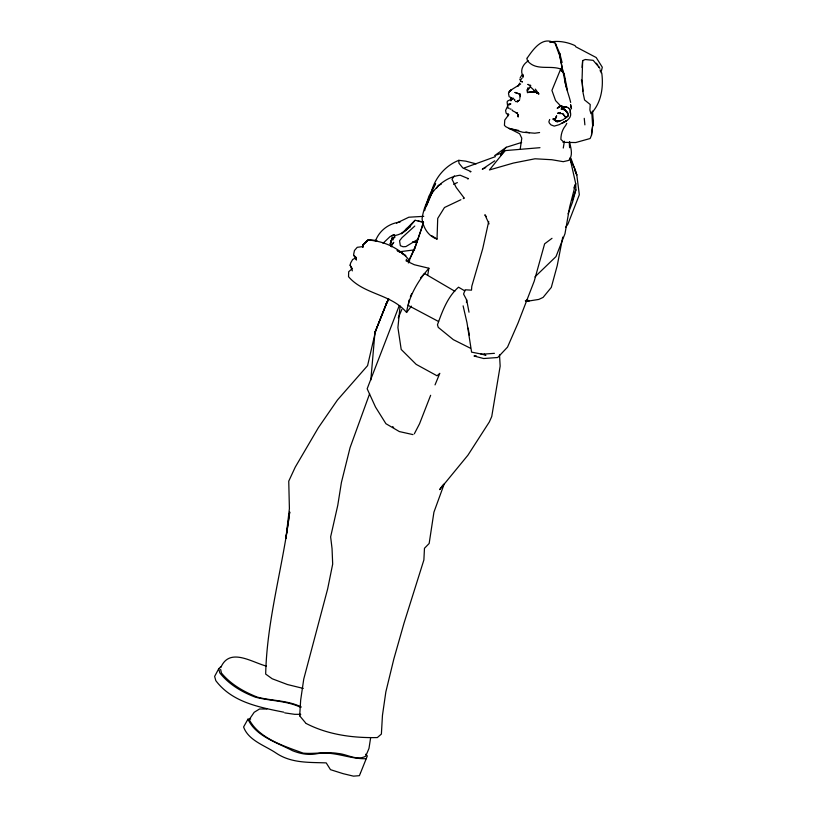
<?xml version="1.0" encoding="UTF-8"?>
<svg xmlns="http://www.w3.org/2000/svg" width="817" height="817" viewBox="0 0 817 817"><rect width="100%" height="100%" fill="white"/><g stroke="black" fill="none" stroke-linecap="round" stroke-linejoin="round"><path stroke-width="1.23" d="M599.872 68.311L593.203 60.346L585.278 59.508L582.644 60.601L582.041 80.413L583.103 92.964L584.574 99.97L590.242 104.525L589.894 109.948L590.936 113.696C601.281 103.208 603.681 87.102 601.741 72.907M563.975 109.202L567.621 112.552L568.254 114.543L565.272 109.978L561.054 108.978L562.31 108.61M566.784 123.326L565.711 125.42C562.392 129.331 560.881 134.345 560.881 139.441L563.158 141.515L563.005 142.342L575.699 142.546L590.119 138.522L591.477 135.346L592.631 125.818L592.182 111.806M467.998 178.463L467.692 178.913L468.407 178.657L460.145 175.216C438.79 177.943 424.779 198.531 422.072 218.793C423.135 227.575 428.241 236.236 437.024 239.064L437.718 218.405L444.479 207.508L460.9 199.716M488.709 221.468L482.714 248.725L471.797 286.267L471.501 290.158L465.149 289.78L463.576 294.069L466.67 299.951L466.446 302.535M305.732 723.076L299.676 715.815L300.666 700.138L303.74 679.111L327.648 588.934L332.682 564.087L332.049 548.656L330.64 536.861L337.768 505.315L341.404 482.5L350.074 447.624L369.611 393.804M569.97 112.736L570.378 110.285L568.816 108.263M582.072 67.464L582.644 60.601M523.013 74.408L522.941 77.523M370.816 380.038L374.962 332.468L388.463 298.879M507.908 115.943L508.123 113.573M362.666 247.01L362.871 244.967L367.885 240.127C383.285 240.678 400.248 248.317 409.726 260.899L408.367 262.931M400.105 305.987L397.92 327.556L401.198 349.451L416.19 364.372L437.034 375.789L439.822 373.328L435.032 384.889M517.641 113.012L516.824 112.991M570.583 112.756C571.675 118.383 566.252 121.304 561.963 123.183L566.62 120.691L559.073 124.715L554.232 126.114L551.036 124.919L549.453 123.224L548.871 121.815L549.678 119.476M591.477 135.346L593.254 120.804L592.55 111.092M593.254 120.804L592.631 125.818L592.192 112.103M520.245 148.929L521.787 138.216L519.622 133.743L505.784 126.696L504.426 125.338L504.763 120.028L508.868 114.554M409.011 300.125L408.245 305.425L438.617 321.541M519.878 98.346L520.072 94.21L515.037 92.474L520.072 94.21L520.235 95.824L520.072 94.21M352.454 268.476L348.685 271.744L348.532 276.708C363.882 294.661 391.363 293.987 406.56 312.492C408.96 295.948 418.09 280.752 428.905 268.252L414.311 264.728L405.916 260.735M370.673 737.516L368.978 748.443L365.72 756.185C357.049 761.138 347.062 754.101 338.044 753.468C326.422 751.456 314.77 754.214 303.178 753.141C284.5 746.197 259.847 738.782 249.645 720.4M563.27 148.04L564.404 141.249M568.755 108.11L566.038 106.782L564.823 106.925L564.659 107.895L564.22 107.027L561.003 105.73L558.481 107.558L560.952 105.73M427.761 274.869L428.905 268.252M562.75 237.093L557.225 265.648L551.301 287.41L543.091 297.408L538.791 299.42L525.842 301.483M518.233 114.564L518.162 117.035L517.743 114.523M422.338 225.88L423.114 222.204M527.302 92.311L527.465 91.586L527.782 92.811L527.169 90.544M509.226 108.365L508.705 108.089M352.352 270.866L350.125 265.147L350.636 263.013L352.658 259.479L356.151 257.712M600.955 72.754L602.303 67.239L596.185 57.527L575.862 46.835L575.005 45.609C567.692 42.167 558.991 40.574 551.005 41.871M570.337 159.713L575.699 183.59L575.893 189.84L572.503 202.218L568.029 213.829M527.731 87.889L527.935 90.156L530.325 86.745L530.703 85.397L529.273 85.376L529.773 85.08M423.196 223.848L415.026 247.919L409.143 260.552M390.128 244.13L392.405 237.39L390.649 242.322L391.639 246.826M424.636 210.704L428.762 196.509L435.594 183.508L431.243 192.404C434.828 178.004 444.979 165.82 458.827 160.326L465.782 161.153L476.107 163.86M390.22 243.926L391.251 240.627L395.019 236.767L391.976 239.32L393.202 239.82M398.257 317.884L401.872 309.367M300.176 714.395L299.676 715.815M414.352 249.185L423.349 223.102M386.349 303.464L388.821 299.134L386.349 303.464L386.89 302.3L375.177 331.927L375.779 330.231L367.579 365.638L337.462 400.003L318.385 427.659L295.233 467.171L288.748 481.162L289.402 508.644L285.879 538.454L289.718 511.963C283.121 566.201 266.934 619.225 265.678 674.076L272.184 678.764L287.482 684.544L303.281 688.425M532.837 92.045L535.758 91.514L532.919 92.096L534.195 91.136C530.59 93.557 522.604 91.851 535.758 91.514M572.114 200.471L575.893 189.84M444.377 483.47L433.929 512.177L429.16 543.489L424.472 548.278L423.88 559.972L404.047 623.054L393.845 658.962L385.849 691.897L382.458 715.345L381.386 734.064L377.331 737.567C353.036 738.078 327.974 734.8 306.171 723.484M399.247 305.589L367.16 388.79L375.524 407.08L385.92 423.706L399.36 431.57L413.024 434.613M526.842 58.242L527.425 60.632C535.666 71.202 549.749 65.023 560.697 69.016L551.924 90.421L555.57 100.603L562.106 107.497M360.481 772.902L359.419 775.67L353.485 776.15L343.099 773.658L330.487 769.665L326.218 762.894C309.03 762.251 291.495 763.344 276.289 753.203C265.208 745.574 248.46 740.662 243.589 726.977L247.97 719.154L250.645 719.083M360.654 772.606L367.333 755.939L365.648 754.203M375.442 241.046C379.262 230.547 388.994 223.255 400.054 222.081M375.391 331.385L386.89 302.3M570.297 111.265L570.266 110.111M517.896 86.459L519.724 83.079M430.641 395.295L419.54 423.768L414.342 433.796M410.338 296.898L411.656 293.681M573.84 187.93L575.699 183.59L569.623 207.14L564.986 233.693L555.999 256.579L534.91 276.912M220.764 667.622C229.516 646.89 251.84 662.352 266.403 666.09M409.051 260.194L415.322 246.489M249.716 718.837L254.169 712.301L259.551 708.982L266.893 709.023M520.123 77.952L521.716 75.205M220.947 666.539L218.752 668.714L214.626 676.415L215.811 680.653C232.028 702.242 259.06 707.236 283.785 712.189M469.009 312.206L466.67 299.951M511.728 99.337L510.839 100.838L512.106 99M550.086 42.545L550.668 41.596L555.192 42.872L559.768 53.483L562.116 62.562M436.584 188.145L438.361 185.428L441.211 184.233M391.057 246.346L393.753 242.302L390.904 246.131M470.561 171.417L470.245 171.866L470.97 171.611L462.79 167.914L458.94 163.216L458.827 160.326M463.77 197.908L463.29 198.613L464.27 198.163L456.233 187.512L451.975 179.24L454.344 175.9M522.002 78.299L520.327 80.219L519.745 79.29M442.875 485.032L439.658 489.628L467.927 455.192L489.312 421.991L491.742 416.547L500.157 366.128L499.524 354.874M560.513 120.753L556.826 121.651L553.048 119.027L554.896 119.588L553.048 119.027L556.387 121.427L558.43 121.457L556.387 121.427M565.762 227.157L567.948 224.083L579.324 194.752L576.812 175.063L575.148 169.395L569.776 158.1M550.198 42.198L550.668 41.596L553.844 42.596C542.131 36.397 533.123 49.551 527.363 57.813M406.56 312.492L411.462 306.161M539.976 147.683L505.069 150.614L489.454 169.946L513.423 163.053L535.012 158.784L551.812 159.724L563.27 161.674L568.806 160.387C573.483 154.913 570.593 147.816 569.582 141.576M527.496 89.89L528.262 88.982M510.656 90.115L509.103 91.912L511.534 89.89L509.103 91.912L508.501 93.557L509.165 96.743M420.561 277.913L424.421 273.45L454.803 291.24M362.871 244.967L367.885 240.127L376.719 240.555L367.885 240.127L362.871 244.967L362.942 247.439M383.03 243.292L390.158 236.511L394.264 234.673L391.649 235.684C402.321 235.878 408.857 227.912 415.046 220.294L423.38 222.112M555.427 120.63L556.908 121.314L554.62 120.181M414.781 226.054L402.076 237.584L399.554 240.78L400.35 245.713L403.118 246.754L405.886 246.591L418.028 239.248M521.644 142.434L506.285 147.274L501.628 152.34L500.607 155.148L505.069 150.614M510.155 109.172L510.942 108.927M510.411 104.178L510.788 103.8L508.245 104.413L509.246 104.484M415.046 220.294L401.474 233.774L410.318 226.595L406.284 228.74M528.517 88.236L527.077 90.054L528.507 88.277M519.745 99.674L517.375 101.686L515.384 101.533M528.436 60.795C523.013 64.043 519.53 70.609 523.227 76.502M567.549 116.28L568.183 115.697L564.874 118.516L566.743 117.035M568.183 115.697L566.722 117.056M520.654 84.008L511.013 90.023M560.309 55.566L559.768 53.483L558.787 53.411L555.172 43.577L555.805 44.159M551.996 238.319L544.622 243.834L534.236 281.13L518.009 323.113L507.51 347.133L497.727 357.509L483.674 358.53L474.003 356.008L476.26 355.844M506.285 147.274L494.642 155.618L501.699 153.065M560.002 106.271L557.184 108.191L557.919 108.222M494.734 160.816L482.296 169.221L485.727 167.587M507.806 105.75L505.59 110.458L506.152 113.206L508.225 115.054M510.829 98.071L512.136 99.061L510.094 97.131L511.156 97.877M510.615 99.531L507.469 101.124L507.122 102.074L507.898 108.099M558.685 121.376C553.569 122.223 563.189 120.589 564.292 118.874M453.609 184.325L457.346 182.559M517.181 113.195L512.422 110.642M464.322 167.945L495.429 156.629M396.511 223.153L408.827 217.22L423.768 216.331M562.321 106.384L561.146 106.741L566.927 107.211M564.22 107.027L564.823 106.925M399.227 251.81L414.597 249.839M539.598 132.538L534.778 133.212L522.798 132.242L509.011 128.412L518.652 130.465M366.271 758.697C349.921 759.32 334 750.782 317.221 753.672C308.867 755.439 300.462 753.856 292.639 750.741C277.075 742.592 255.701 736.178 247.97 719.154M363.034 246.56L357.223 247.316L354.445 250.523L353.608 254.598L356.457 260.02L355.518 257.253M494.418 353.332L482.214 354.221L471.593 352.137L466.987 322.684L463.116 305.854M556.714 121.529L558.43 121.457M300.768 714.324L294.651 714.324L284.735 712.884M567.488 112.552L563.434 108.855M525.321 300.727L529.385 300.717L526.454 299.982M558.91 113.543L562.678 113.583L565.293 116.892L562.678 113.583M416.956 242.302L412.493 241.934M413.484 241.669L415.863 241.873M536.422 92.525L537.463 93.067L535.952 92.107L538.362 93.506L535.543 92.178L538.362 93.506M418.151 221.152L423.594 222.204M525.893 131.997L529.508 132.762M598.575 67.004L599.412 67.198M555.683 120.814L557.449 121.427M511.902 109.968L512.463 110.162M530.192 86.653L535.431 91.555M581.296 80.107L582.041 80.413M537.382 93.322L538.812 93.914L535.349 89.104M516.722 113.175L515.619 112.532M301.32 707.032C287.635 700.159 271.877 700.986 257.365 697.136C243.875 691.785 230.731 684.37 221.427 673.004L220.641 669.419M299.972 706.991C285.919 700.598 270.08 701.027 255.353 697.156C241.822 692.04 228.862 684.35 219.804 672.881L218.752 668.714M564.118 109.325L564.69 109.601M470.316 348.165L453.343 339.668L438.269 327.382L437.463 324.778C442.273 311.44 447.624 296.653 458.521 287.196L464.863 290.923M392.528 426.74L393.651 427.322M399.973 252.239L397.042 250.462L401.535 252.535L405.845 255.792L401.933 253.423M431.733 235.694L437.024 239.064M534.614 91.259L536.687 92.617M484.195 354.078L485.88 355.283L480.774 353.894M563.822 109.243L565.262 110.285M355.906 257.232L354.057 255.762L355.64 257.069M537.76 92.842L538.812 93.914M512.841 97.877L514.873 100.297L514.587 99.674M530.539 85.989L530.151 85.387M486.37 216.638L484.879 214.759L489.066 223.889M596.42 63.226L597.911 65.217M561.514 71.426L560.697 69.016L564.455 74.102M406.263 259.255L407.591 261.43M350.125 265.147L351.913 268.139M558.787 53.411L559.911 55.954L563.076 72.437M560.697 69.016L561.698 71.161M569.949 159.244L571.91 163.757M574.851 170.539L576.812 175.063L570.971 158.365M559.512 54.923L566.14 86.99M469.264 335.093L468.202 328.148M570.664 102.421C568.785 94.241 565.17 86.551 564.639 77.952M570.603 105.27L571.481 108.875L570.654 104.484M564.016 73.203L567.478 90.656M600.127 69.813L600.383 71.314M584.257 118.332L584.88 124.868M582.061 80.648L582.889 91.187M569.296 142.883L569.592 147.693M466.446 299.768L466.466 300.288M556.326 116.494L554.896 119.588L554.345 119.068L555.529 119.006L556.653 115.779L556.326 116.494M431.917 192.261L426.096 206.609L432.939 190.851L431.917 192.261M518.724 100.552L517.375 101.686L518.724 100.552L517.386 100.93L518.724 100.552M528.017 84.406L528.446 84.702L528.017 84.406M520.48 81.138L522.4 81.823L520.48 81.138M560.166 112.777L557.551 113.338L560.166 112.777M509.951 104.382L508.674 104.77L510.543 104.249L509.951 104.382"/></g></svg>
